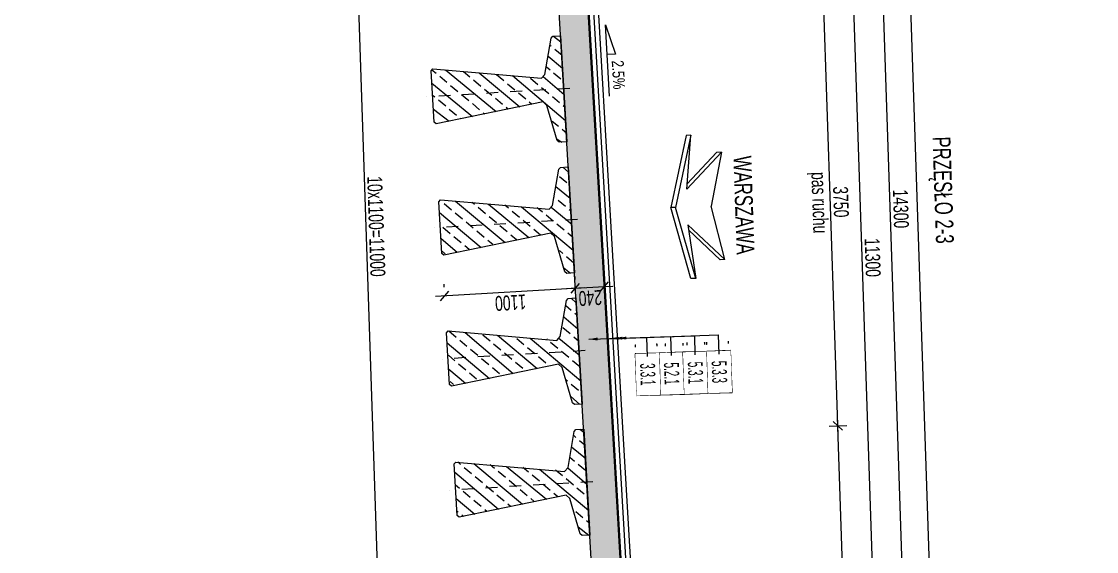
# Model space of a CAD drawing. Header units: metres. Extents: x 8395712 to 9795150, y 4166577 to 5794892.
# Drawn here: x 8418349.62 to 8418358.64, y 5772442.64 to 5772447.08 of the extents above; entities that cross this region are included whole.
import ezdxf
from ezdxf.enums import TextEntityAlignment as Align

# ---------------------------------------------------------------- set-up
doc = ezdxf.new("R2010")
doc.units = ezdxf.units.M
doc.set_wipeout_variables(frame=1)
doc.header["$PDMODE"] = 35
doc.header["$PDSIZE"] = 0.002
doc.linetypes.add('CENTER', pattern=[2, 1.25, -0.25, 0.25, -0.25])
doc.linetypes.add('HIDDEN', pattern=[0.375, 0.25, -0.125])
for name, color, linetype in [('00RysOpi-T', 2, 'Continuous'), ('AII_M_izolacja', 8, 'Continuous'), ('AII_M_konstrukcja beton', 3, 'Continuous'), ('AII_M_opis', 1, 'Continuous'), ('AII_M_opisy do legendy', 2, 'Continuous'), ('AII_M_osie główne', 8, 'CENTER')]:
    doc.layers.add(name, color=color, linetype=linetype)
for name, color, linetype, lineweight in [('AII_M_konstrukcja', 1, 'Continuous', 25), ('AII_M_kreskowanie', 8, 'Continuous', 0), ('AII_M_nawierzchnia', 9, 'Continuous', 18), ('AII_M_opisy wymiary', 1, 'Continuous', 25), ('AII_M_wymiary', 1, 'Continuous', 25)]:
    doc.layers.add(name, color=color, linetype=linetype, lineweight=lineweight)
doc.styles.add('AII_norm.', font='CDMSIMPL.shx', dxfattribs={"width": 0.75, "bigfont": 'CDMBIGPL.shx'})
doc.styles.add('CDMSTYLE', font='CDMSIMPL.shx', dxfattribs={"width": 0.7, "bigfont": 'CDMBIGPL.shx'})
doc.dimstyles.new('CDM-ME100MM$7', dxfattribs={"dimscale": 0.1, "dimtxt": 2.5, "dimasz": 1.5, "dimexe": 1.5, "dimexo": 1, "dimgap": 0.5, "dimtad": 1, "dimdec": 0, "dimlfac": 1000, "dimrnd": 1, "dimzin": 9, "dimtxsty": 'CDMSTYLE', "dimblk": 'OBLIQUE', "dimcen": 2.5, "dimdle": 1.5, "dimclrd": 9, "dimclre": 9, "dimclrt": 1, "dimadec": 1, "dimazin": 2, "dimtfac": 1, "dimtdec": 0, "dimtix": 1, "dimtmove": 2, "dimatfit": 3, "dimfxl": 1, "dimtvp": 1, "dimtolj": 1, "dimtzin": 0, "dimlwd": 25, "dimlwe": 25, "dimarcsym": 0})
doc.dimstyles.new('CDM-ME50MM', dxfattribs={"dimscale": 0.05, "dimtxt": 2.5, "dimasz": 1.5, "dimexe": 1.5, "dimexo": 5, "dimgap": 0.5, "dimtad": 1, "dimdec": 0, "dimlfac": 1000, "dimrnd": 1, "dimzin": 9, "dimtxsty": 'CDMSTYLE', "dimblk": 'OBLIQUE', "dimcen": 2.5, "dimdle": 1.5, "dimclrd": 9, "dimclre": 9, "dimadec": 1, "dimazin": 2, "dimtfac": 1, "dimtdec": 1, "dimtix": 1, "dimtmove": 2, "dimatfit": 3, "dimldrblk": 'DOT', "dimfxl": 1, "dimtvp": 1, "dimtolj": 1, "dimtzin": 0, "dimlwd": 25, "dimlwe": 25, "dimarcsym": 0})
doc.dimstyles.new('CDM-ME50MM$7', dxfattribs={"dimscale": 0.05, "dimtxt": 2.5, "dimasz": 1.5, "dimexe": 1.5, "dimexo": 5, "dimgap": 0.5, "dimtad": 1, "dimdec": 0, "dimlfac": 1000, "dimrnd": 1, "dimzin": 9, "dimtxsty": 'CDMSTYLE', "dimblk": 'OBLIQUE', "dimcen": 2.5, "dimdle": 1.5, "dimclrd": 9, "dimclre": 9, "dimadec": 1, "dimazin": 2, "dimtfac": 1, "dimtdec": 1, "dimtix": 1, "dimtmove": 2, "dimatfit": 3, "dimfxl": 1, "dimtvp": 1, "dimtolj": 1, "dimtzin": 0, "dimlwd": 25, "dimlwe": 25, "dimarcsym": 0})

# ---------------------------------------------------------------- blocks, each defined once
blk = doc.blocks.new('Kierunek_od')
at = {"layer": 'AII_M_opis', "color": 0}
for p, q in [((-0.4500000232830644, 0), (0, -0.1)), ((-0.4500000232830644, 0), (-0.1500000232830644, -0.3)), ((-0.4500000232830644, 0), (-0.4500000232830644, -0.03999999999999998)), ((0.45, 0), (0, -0.1)), ((0.45, 0), (0.15, -0.3)), ((0.45, 0), (0.45, -0.03999999999999998)), ((-0.4500000232830644, -0.03999999999999998), (-0.1950000232830643, -0.295)), ((0.45, -0.03999999999999998), (0.1949999999999999, -0.295)), ((-0.1500000232830644, -0.3), (-0.6000000232830643, -0.25)), ((-0.6000000232830643, -0.25), (-2.328306436538696e-08, -0.4)), ((-0.6000000232830645, -0.25), (-0.6000000232830645, -0.2899999999999999)), ((0.6, -0.25), (0, -0.4)), ((0.15, -0.3), (0.6, -0.25)), ((0.6, -0.25), (0.6, -0.2899999999999999)), ((-0.6000000232830643, -0.2899999999999999), (-2.328306436538696e-08, -0.4399999999999999)), ((0.6, -0.2899999999999999), (0, -0.4399999999999999)), ((0, -0.4), (0, -0.4399999999999999))]:
    blk.add_line(p, q, dxfattribs=at)
at = {"layer": 'AII_M_opis', "color": 2, "style": 'AII_norm.', "width": 0.7, "flags": 4}
blk.add_attdef('KIERUNEK', text='', height=0.15, dxfattribs=at).set_placement((-1.932494342327118e-08, 0.175), align=Align.MIDDLE_CENTER)
blk = doc.blocks.new('Spadek')
at = {"layer": 'AII_M_wymiary', "color": 9}
blk.add_lwpolyline([(-0.2998809532728046, 3.725290298461914e-09), (0.2998809532728046, -3.725290298461914e-09), (0.04988095699809492, 0.06999999843537807), (0.04988095699809492, 0.06999999843537807), (0.04988095327280462, 1.862645149230957e-09)], dxfattribs=at)
at = {"layer": 'AII_M_wymiary', "color": 1, "style": 'CDMSTYLE', "width": 0.8}
blk.add_attdef('SP', text='', height=0.09999999999999995, rotation=359.9999994663915, dxfattribs=at).set_placement((-0.1249999932479113, 0.03500000201165676), align=Align.CENTER)
blk = doc.blocks.new('_OBLIQUE')
at = {"color": 0, "linetype": 'ByBlock'}
blk.add_line((-0.5, -0.5), (0.5, 0.5), dxfattribs=at)
blk = doc.blocks.new('*D303')
at = {"layer": 'AII_M_wymiary', "color": 9, "lineweight": 25, "transparency": 16777216}
for p, q in [((8418356.595928209, 5772439.870673811), (8418356.465220068, 5772443.768482862)), ((8418356.392775787, 5772443.691011376), (8418356.542691551, 5772443.696038613)), ((8418356.518456692, 5772439.943118059), (8418356.668372454, 5772439.948145296))]:
    blk.add_line(p, q, dxfattribs=at)
at = {"layer": 'Defpoints', "color": 0, "lineweight": 25, "transparency": 16777216}
for p in [(8418356.292831965, 5772443.687659885), (8418356.467733687, 5772443.693524995), (8418356.41851287, 5772439.939766568)]:
    blk.add_point(p, dxfattribs=at)
at = {"layer": 'AII_M_wymiary', "color": 9, "lineweight": 25, "transparency": 16777216, "xscale": 0.07500000000000001, "yscale": 0.07500000000000001, "zscale": 0.07500000000000001}
for p, rotation in [((8418356.467733687, 5772443.693524995), 91.9206224275092), ((8418356.59341459, 5772439.945631678), 271.9206224275092)]:
    blk.add_blockref('_OBLIQUE', p, dxfattribs=dict(at, rotation=rotation))
at = {"layer": 'AII_M_wymiary', "color": 0, "transparency": 16777216, "char_height": 0.125, "attachment_point": 5, "rotation": 271.9206224275092, "style": 'CDMSTYLE'}
for s, insert in [('\\A1;pas ruchu', (8418356.422301661, 5772441.815947556)), ('\\A1;3750', (8418356.61802498, 5772441.822510892))]:
    blk.add_mtext(s, dxfattribs=dict(at, insert=insert))
blk = doc.blocks.new('_DOT')
at = {"color": 0, "linetype": 'ByBlock'}
blk.add_line((-0.5, 0), (-1, 0), dxfattribs=at)
at = {"color": 0, "linetype": 'ByBlock', "const_width": 0.5}
blk.add_lwpolyline([(-0.25, 0, 1), (0.25, 0, 1)], format="xyb", close=True, dxfattribs=at)
blk = doc.blocks.new('*D304')
at = {"layer": 'AII_M_wymiary', "color": 9, "lineweight": 25, "transparency": 16777216}
for p, q in [((8418356.470247293, 5772443.618567128), (8418356.339539154, 5772447.516376177)), ((8418356.267094884, 5772447.438904692), (8418356.417010635, 5772447.443931929)), ((8418356.392775787, 5772443.691011376), (8418356.54269154, 5772443.696038612))]:
    blk.add_line(p, q, dxfattribs=at)
at = {"layer": 'Defpoints', "color": 0, "lineweight": 25, "transparency": 16777216}
for p in [(8418356.167151062, 5772447.435553201), (8418356.34205277, 5772447.441418311), (8418356.292831965, 5772443.687659885)]:
    blk.add_point(p, dxfattribs=at)
at = {"layer": 'AII_M_wymiary', "color": 9, "lineweight": 25, "transparency": 16777216, "xscale": 0.07500000000000001, "yscale": 0.07500000000000001, "zscale": 0.07500000000000001}
for p, rotation in [((8418356.34205277, 5772447.441418311), 91.9206224275092), ((8418356.467733676, 5772443.693524994), 271.9206224275092)]:
    blk.add_blockref('_OBLIQUE', p, dxfattribs=dict(at, rotation=rotation))
at = {"layer": 'AII_M_wymiary', "color": 0, "transparency": 16777216, "char_height": 0.125, "attachment_point": 5, "rotation": 271.9206224275092, "style": 'CDMSTYLE'}
for s, insert in [('\\A1;pas ruchu', (8418356.296620747, 5772445.563840871)), ('\\A1;3750', (8418356.492344067, 5772445.570404206))]:
    blk.add_mtext(s, dxfattribs=dict(at, insert=insert))
blk = doc.blocks.new('*D312')
at = {"layer": 'AII_M_wymiary', "color": 9, "lineweight": 25, "transparency": 16777216}
for p, q in [((8418356.862545175, 5772439.379333429), (8418356.478799483, 5772450.822901023)), ((8418354.42771743, 5772450.6790784), (8418356.556270968, 5772450.750456775)), ((8418355.057294883, 5772439.393838781), (8418356.934989424, 5772439.456804913))]:
    blk.add_line(p, q, dxfattribs=at)
at = {"layer": 'Defpoints', "color": 0, "lineweight": 25, "transparency": 16777216}
for p in [(8418356.481313102, 5772450.747943156), (8418354.32777361, 5772450.675726909), (8418354.95735106, 5772439.39048729)]:
    blk.add_point(p, dxfattribs=at)
at = {"layer": 'AII_M_wymiary', "color": 9, "lineweight": 25, "transparency": 16777216, "xscale": 0.07500000000000001, "yscale": 0.07500000000000001, "zscale": 0.07500000000000001}
for p, rotation in [((8418356.481313102, 5772450.747943156), 91.9206224275092), ((8418356.860031558, 5772439.454291295), 271.9206224275092)]:
    blk.add_blockref('_OBLIQUE', p, dxfattribs=dict(at, rotation=rotation))
at = {"layer": 'AII_M_wymiary', "color": 0, "transparency": 16777216, "insert": (8418356.758123172, 5772445.10404978), "char_height": 0.125, "attachment_point": 5, "rotation": 271.9206224275092, "style": 'CDMSTYLE'}
blk.add_mtext('\\A1;11300', dxfattribs=at)
blk = doc.blocks.new('*D314')
at = {"layer": 'AII_M_wymiary', "color": 9, "lineweight": 25, "transparency": 16777216}
for p, q in [((8418357.149271125, 5772438.288330116), (8418356.66498071, 5772452.730212362)), ((8418354.490368098, 5772452.582247296), (8418356.742452195, 5772452.657768113)), ((8418355.18850825, 5772438.297620549), (8418357.221715372, 5772438.365801601))]:
    blk.add_line(p, q, dxfattribs=at)
at = {"layer": 'Defpoints', "color": 0, "lineweight": 25, "transparency": 16777216}
for p in [(8418356.667494329, 5772452.655254494), (8418354.390424276, 5772452.578895805), (8418355.08856443, 5772438.294269059)]:
    blk.add_point(p, dxfattribs=at)
at = {"layer": 'AII_M_wymiary', "color": 9, "lineweight": 25, "transparency": 16777216, "xscale": 0.07500000000000001, "yscale": 0.07500000000000001, "zscale": 0.07500000000000001}
for p, rotation in [((8418356.667494329, 5772452.655254494), 91.9206224275092), ((8418357.146757506, 5772438.363287983), 271.9206224275092)]:
    blk.add_blockref('_OBLIQUE', p, dxfattribs=dict(at, rotation=rotation))
at = {"layer": 'AII_M_wymiary', "color": 0, "transparency": 16777216, "insert": (8418356.99457676, 5772445.512203793), "char_height": 0.125, "attachment_point": 5, "rotation": 271.9206224275092, "style": 'CDMSTYLE'}
blk.add_mtext('\\A1;14300', dxfattribs=at)
blk = doc.blocks.new('*D298')
at = {"layer": 'AII_M_wymiary', "color": 9, "lineweight": 25, "transparency": 16777216}
for p, q in [((8418354.261364155, 5772444.946179071), (8418354.26282622, 5772444.921221883)), ((8418354.50087854, 5772444.960210507), (8418354.502340605, 5772444.935253317)), ((8418354.267212411, 5772444.846350251), (8418354.506726798, 5772444.860381685)), ((8418354.506726798, 5772444.860381685), (8418354.581598429, 5772444.864767878)), ((8418354.267212411, 5772444.846350251), (8418354.19234078, 5772444.841964057))]:
    blk.add_line(p, q, dxfattribs=at)
at = {"layer": 'Defpoints', "color": 0, "lineweight": 25, "transparency": 16777216}
for p in [(8418354.506726798, 5772444.860381685), (8418354.5067268, 5772444.860381665), (8418354.267212415, 5772444.846350229)]:
    blk.add_point(p, dxfattribs=at)
at = {"layer": 'AII_M_wymiary', "color": 9, "lineweight": 25, "transparency": 16777216, "xscale": 0.07500000000000001, "yscale": 0.07500000000000001, "zscale": 0.07500000000000001}
for p, rotation in [((8418354.267212411, 5772444.846350251), 3.352717910383758), ((8418354.506726798, 5772444.860381685), 183.3527179103837)]:
    blk.add_blockref('_OBLIQUE', p, dxfattribs=dict(at, rotation=rotation))
at = {"layer": 'AII_M_wymiary', "color": 0, "lineweight": -3, "transparency": 16777216, "insert": (8418354.392086832, 5772444.766015731), "char_height": 0.125, "attachment_point": 5, "rotation": 183.35271791038372, "style": 'CDMSTYLE'}
blk.add_mtext('\\A1;240', dxfattribs=at)
blk = doc.blocks.new('*D299')
at = {"layer": 'AII_M_wymiary', "color": 9, "lineweight": 25, "transparency": 16777216}
for p, q in [((8418354.261364156, 5772444.946179073), (8418354.262826221, 5772444.921221881)), ((8418354.342084046, 5772444.850736442), (8418353.094223512, 5772444.777633203)), ((8418353.163246885, 5772444.881848224), (8418353.16470895, 5772444.856891031))]:
    blk.add_line(p, q, dxfattribs=at)
at = {"layer": 'Defpoints', "color": 0, "lineweight": 25, "transparency": 16777216}
for p in [(8418353.169095142, 5772444.782019397), (8418353.169095142, 5772444.78201938), (8418354.267212413, 5772444.846350229)]:
    blk.add_point(p, dxfattribs=at)
at = {"layer": 'AII_M_wymiary', "color": 9, "lineweight": 25, "transparency": 16777216, "xscale": 0.07500000000000001, "yscale": 0.07500000000000001, "zscale": 0.07500000000000001}
for p, rotation in [((8418354.267212415, 5772444.846350248), 3.352718667514276), ((8418353.169095144, 5772444.782019398), 183.3527186675143)]:
    blk.add_blockref('_OBLIQUE', p, dxfattribs=dict(at, rotation=rotation))
at = {"layer": 'AII_M_wymiary', "color": 0, "lineweight": -3, "transparency": 16777216, "insert": (8418353.723271005, 5772444.726834584), "char_height": 0.125, "attachment_point": 5, "rotation": 183.35271866751424, "style": 'CDMSTYLE'}
blk.add_mtext('\\A1;1100', dxfattribs=at)
blk = doc.blocks.new('*D300')
at = {"layer": 'AII_M_wymiary', "color": 9, "lineweight": 25, "transparency": 16777216}
for p, q in [((8418353.839414679, 5772450.909490929), (8418352.250563031, 5772450.856210781)), ((8418352.323007278, 5772450.933682266), (8418352.696698498, 5772439.789946137)), ((8418354.455439623, 5772439.923965473), (8418352.619227014, 5772439.862390385))]:
    blk.add_line(p, q, dxfattribs=at)
at = {"layer": 'Defpoints', "color": 0, "lineweight": 25, "transparency": 16777216}
for p in [(8418353.9393585, 5772450.91284242), (8418354.555383444, 5772439.927316964), (8418352.69418488, 5772439.864904003)]:
    blk.add_point(p, dxfattribs=at)
at = {"layer": 'AII_M_wymiary', "color": 9, "lineweight": 25, "transparency": 16777216, "xscale": 0.07500000000000001, "yscale": 0.07500000000000001, "zscale": 0.07500000000000001}
for p, rotation in [((8418352.325520897, 5772450.858724399), 91.92062242750899), ((8418352.69418488, 5772439.864904003), 271.920622427509)]:
    blk.add_blockref('_OBLIQUE', p, dxfattribs=dict(at, rotation=rotation))
at = {"layer": 'AII_M_wymiary', "color": 0, "lineweight": -3, "transparency": 16777216, "insert": (8418352.597303733, 5772445.364746755), "char_height": 0.125, "attachment_point": 5, "rotation": 271.920622427509, "style": 'CDMSTYLE'}
blk.add_mtext('\\A1;10x1100=11000', dxfattribs=at)
blk = doc.blocks.new('T27')
at = {"layer": 'AII_M_kreskowanie'}
h = blk.add_hatch(dxfattribs=at)
h.set_pattern_fill('ANSI33', color=256, scale=25, angle=1.718358001650266)
h.set_pattern_definition([(46.71835800165023, (-1296896.902960777, -174361.3138179779), (-115.5688032933521, 108.83663999473), []), (46.71835800165023, (-1296784.700190544, -174357.9477348328), (-115.5688032933521, 108.83663999473), [79.37499999999994, -39.68749999999997])])
edge = h.paths.add_edge_path()
edge.add_line((-445, -2.86102294921875e-06), (444.9999999998743, -2.861106091600618e-06))
edge.add_line((445, -9.5367431640625e-07), (445.0000000001003, -65.00000095368775))
edge.add_line((444.9999990463257, -65.00000095367432), (429.9999990463197, -80.00000095365431))
edge.add_line((430, -80.00000286102295), (129.9999999999325, -150.0000028610064))
edge.add_line((129.9999990463257, -150.0000019073486), (99.99999904631457, -180.0000019073377))
edge.add_line((100.0000009536743, -180), (231.5780153273781, -1085.000000000008))
edge.add_line((231.5780143737793, -1085), (216.5780143737742, -1100.000000000009))
edge.add_line((216.5780153274536, -1100.000001907349), (-216.5780134200162, -1100.000001907305))
edge.add_line((-216.5780153274536, -1100.000000953674), (-231.5780153274336, -1085.000000953668))
edge.add_line((-231.578013420105, -1085.000001907349), (-99.99999904633327, -180.0000019073653))
edge.add_line((-100, -180.0000019073486), (-129.99999999996, -150.0000019073367))
edge.add_line((-130.0000009536743, -150.0000009536743), (-430.0000009537778, -80.00000095365036))
edge.add_line((-430.0000009536743, -80), (-445.0000009536543, -64.99999999999403))
edge.add_line((-445, -65), (-444.9999999998667, -8.682832230988424e-12))
at = {"layer": 'AII_M_konstrukcja', "color": 2}
blk.add_lwpolyline([(-445, -2.86102294921875e-06), (445, -9.5367431640625e-07), (444.9999990463257, -65.00000095367432), (430, -80.00000286102295), (129.9999990463257, -150.0000019073486), (100.0000009536743, -180), (231.5780143737793, -1085), (216.5780153274536, -1100.000001907349), (-216.5780153274536, -1100.000000953674), (-231.578013420105, -1085.000001907349), (-100, -180.0000019073486), (-130.0000009536743, -150), (-430.0000009536743, -80), (-445, -65)], close=True, dxfattribs=at)
at = {"layer": 'AII_M_osie główne', "lineweight": 18, "ltscale": 0.1}
blk.add_lwpolyline([(9.5367431640625e-07, 50.00000095367432), (-1.9073486328125e-06, -1150.000000953674)], dxfattribs=at)
blk = doc.blocks.new('OpiTxt01')
at = {"color": 0, "linetype": 'Continuous', "lineweight": 20, "style": 'CDMSTYLE', "width": 0.7}
blk.add_attdef('TEKST_GORNY', (1, 0.8945185874659813), '', height=2, dxfattribs=at)
at = {"color": 0, "linetype": 'Continuous', "lineweight": -2, "style": 'CDMSTYLE', "width": 0.7}
blk.add_attdef('TEKST_DOLNY', (1.049030266685349, -2.731473425873787), '', height=2, dxfattribs=at)
blk = doc.blocks.new('OpiNum01')
at = {"layer": 'AII_M_opisy do legendy', "color": 0, "linetype": 'Continuous'}
blk.add_lwpolyline([(-3.5, -1.999999999999999), (3.500000000000001, -2), (3.5, 2), (-3.5, 2)], close=True, dxfattribs=at)
at = {"color": 9, "linetype": 'Continuous', "lineweight": 25, "style": 'CDMSTYLE', "width": 0.7, "flags": 1}
for tag, p in [('NAZWAPOL', (-4.104931844502406, -6.80252055447653)), ('NAZWAANG', (-4.104931844502403, -10.47658496644755)), ('SPECYF', (-4.104931844502399, -14.15064937841856)), ('ID', (-4.104931844502396, -17.82471379038958)), ('BAZA', (-4.104931844502392, -21.4987782023606)), ('RYSUNEK', (-4.104931844502389, -25.17284261433161))]:
    blk.add_attdef(tag, p, '', height=2, dxfattribs=at)
at = {"layer": 'AII_M_opisy do legendy', "linetype": 'Continuous', "lineweight": -2, "style": 'CDMSTYLE', "width": 0.5}
blk.add_attdef('NR', text='', height=2.5, dxfattribs=at).set_placement((0, 0), align=Align.MIDDLE)
at = {"color": 0, "linetype": 'Continuous'}
blk.add_wipeout([(-3.499999999999999, -1.9999999999999982), (3.4999999999999973, -1.9999999999999991), (3.499999999999997, 2), (-3.499999999999999, 2)], dxfattribs=at).dxf.layer = 'AII_M_opisy do legendy'
blk = doc.blocks.new('*D387')
at = {"layer": 'AII_M_opisy wymiary', "color": 9, "linetype": 'ByBlock', "lineweight": 25, "transparency": 16777216}
for p, q in [((8418356.89040432, 5772452.737771656), (8418357.914284725, 5772422.204934105)), ((8418354.64028383, 5772452.58727453), (8418356.967875805, 5772452.665327407)), ((8418355.659137022, 5772422.204352713), (8418357.986728974, 5772422.28240559))]:
    blk.add_line(p, q, dxfattribs=at)
at = {"layer": 'Defpoints', "color": 0, "linetype": 'ByBlock', "lineweight": 25, "transparency": 16777216}
for p in [(8418354.390424276, 5772452.578895804), (8418357.911771107, 5772422.279891971), (8418355.409277467, 5772422.195973987)]:
    blk.add_point(p, dxfattribs=at)
at = {"layer": 'AII_M_opisy wymiary', "color": 9, "linetype": 'ByBlock', "lineweight": 25, "transparency": 16777216, "xscale": 0.07500000000000001, "yscale": 0.07500000000000001, "zscale": 0.07500000000000001}
for p, rotation in [((8418356.892917939, 5772452.662813789), 91.92062238634111), ((8418357.911771107, 5772422.279891971), 271.9206223863411)]:
    blk.add_blockref('_OBLIQUE', p, dxfattribs=dict(at, rotation=rotation))
at = {"layer": 'AII_M_opisy wymiary', "color": 0, "linetype": 'ByBlock', "lineweight": 25, "transparency": 16777216, "insert": (8418357.489795368, 5772437.474285436), "char_height": 0.125, "attachment_point": 5, "rotation": 271.9206223863411, "style": 'CDMSTYLE'}
blk.add_mtext('\\A1;30400', dxfattribs=at)

msp = doc.modelspace()

# ---------------------------------------------------------------- hatches: boundary and pattern name
at = {"layer": 'AII_M_kreskowanie', "lineweight": 25}
h = msp.add_hatch(dxfattribs=at)
h.set_pattern_fill('ANSI33', color=256, scale=0.5, angle=-88.07937756174447)
h.set_pattern_definition([(316.9206224382555, (8418345.548869468, 5772466.080827619), (0.08537636531537345, 0.09130101995890244), []), (316.9206224382555, (8418345.551831795, 5772465.992488927), (0.08537636531537345, 0.09130101995890244), [0.0625, -0.03125])])
h.paths.add_polyline_path([(8418354.648984825, 5772438.32955641), (8418353.944049424, 5772450.362690571), (8418353.957944058, 5772452.51436502), (8418354.19780923, 5772452.522408598), (8418354.183914596, 5772450.370734149), (8418354.888849998, 5772438.337599988)])

# ---------------------------------------------------------------- linework, layer by layer
at = {"layer": 'AII_M_izolacja', "linetype": 'HIDDEN', "ltscale": 0.5, "const_width": 0.01}
msp.add_lwpolyline([(8418354.6491524, 5772438.32455922), (8418354.894139692, 5772438.332774562), (8418354.188911788, 5772450.370901722), (8418354.202838734, 5772452.527580067), (8418353.957776483, 5772452.51936221)], dxfattribs=at)
at = {"layer": 'AII_M_izolacja'}
msp.add_lwpolyline([(8418354.899429388, 5772438.327949136), (8418354.193908978, 5772450.371069296), (8418354.207868239, 5772452.532751535)], dxfattribs=at)
at = {"layer": 'AII_M_konstrukcja beton'}
msp.add_lwpolyline([(8418354.648984825, 5772438.32955641), (8418353.944049424, 5772450.362690571), (8418353.957944058, 5772452.51436502), (8418354.19780923, 5772452.522408598), (8418354.183914596, 5772450.370734149), (8418354.888849998, 5772438.337599988), (8418354.648984825, 5772438.32955641)], dxfattribs=at)
at = {"layer": 'AII_M_nawierzchnia', "color": 8}
msp.add_lwpolyline([(8418354.877396002, 5772439.387806096), (8418354.233886506, 5772450.372409892)], dxfattribs=at)
at = {"layer": 'AII_M_nawierzchnia'}
msp.add_lwpolyline([(8418354.91737353, 5772439.389146692), (8418354.888123099, 5772439.888446865), (8418354.668744862, 5772443.63319816), (8418354.449366625, 5772447.377949453), (8418354.273864035, 5772450.373750489)], dxfattribs=at)
at = {"layer": 'AII_M_opisy wymiary', "color": 1, "linetype": 'ByBlock', "lineweight": 40}
msp.add_circle((8418171.830326973, 5772432.124002992), 22459.48405515863, dxfattribs=at)

# ---------------------------------------------------------------- block references
at = {"layer": 'AII_M_konstrukcja', "color": 2, "lineweight": -3, "xscale": 0.001, "yscale": 0.001, "zscale": 0.001, "rotation": 273.3527186223636}
for p in [(8418354.169277746, 5772446.518079241), (8418354.233628698, 5772445.419618863), (8418354.297979645, 5772444.321158483), (8418354.362330595, 5772443.222698101)]:
    msp.add_blockref('T27', p, dxfattribs=at)
at = {"layer": 'AII_M_opis'}
ref = msp.add_blockref('Kierunek_od', (8418355.505398806, 5772445.537308234), dxfattribs=dict(at, rotation=271.9206224382555))
ref.add_attrib('KIERUNEK', 'WARSZAWA', dxfattribs={"color": 2, "height": 0.15, "rotation": 271.9206224275091, "style": 'AII_norm.', "width": 0.7}).set_placement((8418355.680300493, 5772445.543173363), align=Align.MIDDLE_CENTER)
at = {"layer": 'AII_M_wymiary'}
ref = msp.add_blockref('Spadek', (8418354.535901576, 5772446.755499982), dxfattribs=dict(at, xscale=-1, rotation=273.3527186224202))
ref.add_attrib('SP', '2.5%', dxfattribs={"color": 1, "height": 0.09999999999999995, "rotation": 273.3527191203052, "style": 'CDMSTYLE', "width": 0.8000000000000002}).set_placement((8418354.578151997, 5772446.632760826), align=Align.CENTER)
at = {"layer": 'Defpoints', "color": 250, "linetype": 'Continuous', "lineweight": 0, "rotation": 271.9206224382555}
for p, xscale, yscale, zscale in [((8418355.264018165, 5772444.448939097), 0.04999999999999999, 0.04999999999999999, 0.04999999999999999), ((8418355.463905808, 5772444.455642079), 0.05, 0.05, 0.05), ((8418354.864242876, 5772444.435533126), 0.04999999999999999, 0.04999999999999999, 0.04999999999999999), ((8418355.117088355, 5772444.444011982), 0.04999999999999999, 0.04999999999999999, 0.04999999999999999)]:
    msp.add_blockref('OpiTxt01', p, dxfattribs=dict(at, xscale=xscale, yscale=yscale, zscale=zscale)).add_auto_attribs({'TEKST_GORNY': '-', 'TEKST_DOLNY': '-'})

# ---------------------------------------------------------------- texts
at = {"layer": 'AII_M_opis', "lineweight": -3, "style": 'AII_norm.', "width": 0.7}
msp.add_text('PRZĘSŁO 2-3', height=0.15, rotation=271.9206221057355, dxfattribs=at).set_placement((8418357.260132136, 5772446.115256012))

# ---------------------------------------------------------------- dimensions: what is measured, and where the dimension line sits
at = {"layer": 'AII_M_wymiary'}
for base, p1, p2, picture, middle in [((8418356.667494329, 5772452.655254494), (8418355.088564426, 5772438.294269058), (8418354.390424274, 5772452.578895804), '*D314', (8418356.99457676, 5772445.512203793)), ((8418356.481313102, 5772450.747943156), (8418354.957351059, 5772439.39048729), (8418354.327773608, 5772450.675726908), '*D312', (8418356.758123172, 5772445.10404978))]:
    dim = msp.add_linear_dim(base=base, p1=p1, p2=p2, angle=91.9206224275092, dimstyle='CDM-ME50MM', override={"dimexo": 2}, dxfattribs=at)
    dim.commit()
    dim.dimension.update_dxf_attribs({"geometry": picture, "text_midpoint": middle})
at = {"layer": 'AII_M_wymiary', "lineweight": -3}
dim = msp.add_linear_dim(base=(8418352.69418488, 5772439.864904003), p1=(8418353.939358499, 5772450.91284242), p2=(8418354.555383444, 5772439.927316963), angle=271.920622427509, text='10x1100=<>', dimstyle='CDM-ME50MM', override={"dimexo": 2}, dxfattribs=at)
dim.commit()
dim.dimension.update_dxf_attribs({"geometry": '*D300', "text_midpoint": (8418352.597303733, 5772445.364746755)})
at = {"layer": 'AII_M_wymiary'}
for base, p1, p2, picture, middle in [((8418356.34205277, 5772447.441418311), (8418356.292831965, 5772443.687659885), (8418356.167151062, 5772447.435553201), '*D304', (8418356.404893221, 5772445.567471652)), ((8418356.467733687, 5772443.693524995), (8418356.41851287, 5772439.939766568), (8418356.292831965, 5772443.687659885), '*D303', (8418356.530574135, 5772441.819578337))]:
    dim = msp.add_linear_dim(base=base, p1=p1, p2=p2, angle=91.9206224275092, text='<>\\Xpas ruchu', dimstyle='CDM-ME50MM', override={"dimexo": 2}, dxfattribs=at)
    dim.commit()
    dim.dimension.update_dxf_attribs({"geometry": picture, "text_midpoint": middle})
at = {"layer": 'AII_M_wymiary', "lineweight": -3}
dim = msp.add_linear_dim(base=(8418353.169095142, 5772444.782019397), p1=(8418354.267212413, 5772444.846350229), p2=(8418353.16909514, 5772444.78201938), angle=183.3527186675143, dimstyle='CDM-ME50MM', override={"dimexo": 2}, dxfattribs=at)
dim.commit()
dim.dimension.update_dxf_attribs({"geometry": '*D299', "text_midpoint": (8418353.723271005, 5772444.726834584)})
dim = msp.add_aligned_dim(p1=(8418354.267212413, 5772444.846350229), p2=(8418354.506726798, 5772444.860381664), distance=2.138375665435625e-08, dimstyle='CDM-ME50MM', override={"dimexo": 2}, dxfattribs=at)
dim.commit()
dim.dimension.update_dxf_attribs({"geometry": '*D298', "text_midpoint": (8418354.392086832, 5772444.766015731)})

# ---------------------------------------------------------------- next in the draw order: block references
at = {"layer": '00RysOpi-T', "color": 1, "linetype": 'Continuous', "lineweight": 0, "xscale": 0.04999999999999999, "yscale": 0.04999999999999999, "zscale": 0.04999999999999999, "rotation": 271.9206224382555}
msp.add_blockref('OpiNum01', (8418355.074520146, 5772444.132410265), dxfattribs=at).add_auto_attribs({'NR': '5.2.1'})

# ---------------------------------------------------------------- next in the draw order: block references
msp.add_blockref('OpiNum01', (8418355.274407785, 5772444.139113248), dxfattribs=at).add_auto_attribs({'NR': '5.3.1'})
at = {"layer": 'Defpoints', "color": 250, "linetype": 'Continuous', "lineweight": 0, "xscale": 0.05, "yscale": 0.05, "zscale": 0.05, "rotation": 271.9206223876971}
msp.add_blockref('OpiTxt01', (8418354.86424288, 5772444.435533129), dxfattribs=at).add_auto_attribs({'TEKST_GORNY': '-', 'TEKST_DOLNY': '-'})

# ---------------------------------------------------------------- next in the draw order: leaders
at = {"layer": '00RysOpi-T', "color": 9, "linetype": 'Continuous', "lineweight": 0}
msp.add_leader([(8418354.554155644, 5772444.425134744), (8418355.064130519, 5772444.442236111), (8418355.069492908, 5772444.282325995)], dimstyle='CDM-ME100MM$7', override={"dimasz": 0.75}, dxfattribs=at)

# ---------------------------------------------------------------- next in the draw order: block references
at = {"layer": '00RysOpi-T', "color": 1, "linetype": 'Continuous', "lineweight": 0, "xscale": 0.05, "yscale": 0.05, "zscale": 0.05, "rotation": 271.9206224382555}
msp.add_blockref('OpiNum01', (8418355.474295428, 5772444.14581623), dxfattribs=at).add_auto_attribs({'NR': '5.3.3'})

# ---------------------------------------------------------------- next in the draw order: leaders
at = {"layer": '00RysOpi-T', "color": 9, "linetype": 'Continuous', "lineweight": 0}
msp.add_leader([(8418354.585071692, 5772444.426171479), (8418355.264018165, 5772444.448939097), (8418355.26938055, 5772444.289028981)], dimstyle='CDM-ME100MM$7', override={"dimasz": 0.75}, dxfattribs=at)

# ---------------------------------------------------------------- next in the draw order: dimensions: what is measured, and where the dimension line sits
at = {"layer": 'AII_M_opisy wymiary', "color": 1, "linetype": 'ByBlock', "lineweight": 25}
dim = msp.add_linear_dim(base=(8418357.911771107, 5772422.279891971), p1=(8418354.390424276, 5772452.578895804), p2=(8418355.409277467, 5772422.195973988), angle=271.9206223863411, dimstyle='CDM-ME50MM', dxfattribs=at)
dim.commit()
dim.dimension.update_dxf_attribs({"geometry": '*D387', "text_midpoint": (8418357.489795368, 5772437.474285434)})

# ---------------------------------------------------------------- next in the draw order: leaders
at = {"layer": '00RysOpi-T', "color": 9, "linetype": 'Continuous', "lineweight": 0}
msp.add_leader([(8418354.618579764, 5772444.427295129), (8418355.463905808, 5772444.455642079), (8418355.469268193, 5772444.295731965)], dimstyle='CDM-ME100MM$7', override={"dimasz": 0.75}, dxfattribs=at)

# ---------------------------------------------------------------- next in the draw order: block references
at = {"layer": '00RysOpi-T', "color": 1, "linetype": 'Continuous', "lineweight": 0, "xscale": 0.05, "yscale": 0.05, "zscale": 0.05, "rotation": 271.9206223876971}
msp.add_blockref('OpiNum01', (8418354.874632502, 5772444.125707282), dxfattribs=at).add_auto_attribs({'NR': '3.3.1'})

# ---------------------------------------------------------------- next in the draw order: leaders
at = {"layer": '00RysOpi-T', "color": 9, "linetype": 'Continuous', "lineweight": 0}
msp.add_leader([(8418354.378514312, 5772444.41924483), (8418354.86424288, 5772444.435533129), (8418354.869605266, 5772444.275623014)], dimstyle='CDM-ME50MM$7', dxfattribs=at)

doc.saveas('drawing.dxf')
